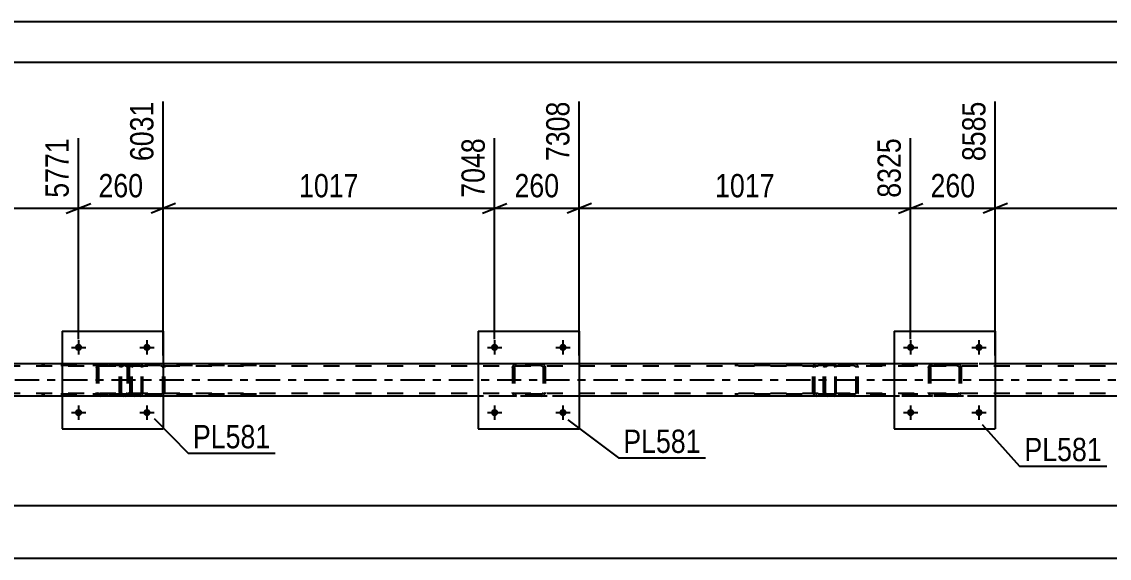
# Model space of a CAD drawing. Header units: millimetres. Extents: x 0 to 841, y 0 to 594.
# Drawn here: x 268.5 to 402, y 528.1 to 594 of the extents above; entities that cross this region are included whole.
import ezdxf

# ---------------------------------------------------------------- set-up
doc = ezdxf.new("R2010")
doc.units = ezdxf.units.MM
doc.linetypes.add('DXK_LINE_DOT2', pattern=[3.9198, 1.9599, -1.9599])
doc.linetypes.add('DXK_LINE_DOT3', pattern=[5.9187, 2.979, -0.9799, 0.9799, -0.9799])
doc.styles.add('Arial Narrow', font='ARIALN.TTF', dxfattribs={"height": 0.2})

# ---------------------------------------------------------------- blocks, each defined once
blk = doc.blocks.new('Unknown-814735472-1133')
at = {"color": 5, "linetype": 'Continuous'}
for p, q in [((841, 594), (0, 594)), ((836, 589), (5, 589))]:
    blk.add_line(p, q, dxfattribs=at)
blk = doc.blocks.new('Part-814735472-5204 - 5134')
at = {"color": 2, "linetype": 'Continuous'}
for p, q in [((375.6, 556.01), (375.6, 544.01)), ((375.6, 556.01), (388, 556.01)), ((388, 556.01), (388, 544.01)), ((375.6, 544.01), (388, 544.01))]:
    blk.add_line(p, q, dxfattribs=at)
blk = doc.blocks.new('Part-814735472-5205 - 5134')
at = {"color": 7, "linetype": 'DXK_LINE_DOT2'}
for p, q in [((379.8, 551.53), (379.83, 551.71)), ((379.83, 551.71), (379.8, 551.53)), ((379.8, 551.53), (379.8, 548.49)), ((380.04, 551.53), (380.05, 551.62)), ((380.04, 551.53), (380.04, 548.49)), ((380.05, 551.62), (380.11, 551.7)), ((380.09, 551.97), (380.28, 552.01)), ((380.28, 552.01), (380.09, 551.97)), ((380.11, 551.7), (380.18, 551.75)), ((380.18, 551.75), (380.28, 551.77)), ((383.32, 552.01), (380.28, 552.01)), ((383.32, 551.77), (380.28, 551.77)), ((383.32, 552.01), (383.5, 551.97)), ((383.5, 551.97), (383.32, 552.01)), ((383.32, 551.77), (383.41, 551.75)), ((383.41, 551.75), (383.49, 551.7)), ((383.49, 551.7), (383.54, 551.62)), ((383.54, 551.62), (383.56, 551.53)), ((383.56, 551.53), (383.56, 548.49)), ((383.76, 551.71), (383.8, 551.53)), ((383.8, 551.53), (383.76, 551.71)), ((383.8, 551.53), (383.8, 548.49)), ((379.83, 548.31), (379.8, 548.49)), ((379.8, 548.49), (379.83, 548.31)), ((380.05, 548.4), (380.04, 548.49)), ((380.11, 548.32), (380.05, 548.4)), ((380.28, 548.01), (380.09, 548.05)), ((380.09, 548.05), (380.28, 548.01)), ((380.18, 548.27), (380.11, 548.32)), ((380.28, 548.25), (380.18, 548.27)), ((383.32, 548.25), (380.28, 548.25)), ((383.32, 548.01), (380.28, 548.01)), ((383.41, 548.27), (383.32, 548.25)), ((383.5, 548.05), (383.32, 548.01)), ((383.32, 548.01), (383.5, 548.05)), ((383.49, 548.32), (383.41, 548.27)), ((383.54, 548.4), (383.49, 548.32)), ((383.56, 548.49), (383.54, 548.4)), ((383.8, 548.49), (383.76, 548.31)), ((383.76, 548.31), (383.8, 548.49))]:
    blk.add_line(p, q, dxfattribs=at)
at = {"color": 7, "linetype": 'DXK_LINE_DOT3'}
blk.add_line((381.8, 550.01), (381.8, 550.01), dxfattribs=at)
at = {"color": 7, "linetype": 'DXK_LINE_DOT2'}
for centre, start, end in [((380.28, 551.53), 112.5, 157.5), ((380.28, 551.53), 112.5, 157.5), ((383.32, 551.53), 22.5, 67.5), ((383.32, 551.53), 22.5, 67.5), ((380.28, 548.49), 202.5, 247.5), ((380.28, 548.49), 202.5, 247.5), ((383.32, 548.49), 292.5, 337.5), ((383.32, 548.49), 292.5, 337.5)]:
    blk.add_arc(centre, 0.48, start, end, dxfattribs=at)
blk = doc.blocks.new('Bolt-814735472-5144 - 5134')
at = {"linetype": 'Continuous'}
for points in [[(275.88, 554.01, -1), (275, 554.01, -1)], [(284.28, 554.01, -1), (283.4, 554.01, -1)]]:
    blk.add_hatch(color=1, dxfattribs=at).paths.add_polyline_path(points)
at = {"color": 1, "linetype": 'Continuous'}
for p, q in [((275.44, 554.89), (275.44, 553.13)), ((283.84, 554.89), (283.84, 553.13)), ((274.56, 554.01), (276.32, 554.01)), ((282.96, 554.01), (284.72, 554.01))]:
    blk.add_line(p, q, dxfattribs=at)
blk = doc.blocks.new('Bolt-814735472-5145 - 5134')
at = {"linetype": 'Continuous'}
for points in [[(275.88, 546.01, -1), (275, 546.01, -1)], [(284.28, 546.01, -1), (283.4, 546.01, -1)]]:
    blk.add_hatch(color=1, dxfattribs=at).paths.add_polyline_path(points)
at = {"color": 1, "linetype": 'Continuous'}
for p, q in [((275.44, 546.89), (275.44, 545.13)), ((283.84, 546.89), (283.84, 545.13)), ((274.56, 546.01), (276.32, 546.01)), ((282.96, 546.01), (284.72, 546.01))]:
    blk.add_line(p, q, dxfattribs=at)
blk = doc.blocks.new('Bolt-814735472-5146 - 5134')
at = {"linetype": 'Continuous'}
for points in [[(326.96, 554.01, -1), (326.08, 554.01, -1)], [(335.36, 554.01, -1), (334.48, 554.01, -1)]]:
    blk.add_hatch(color=1, dxfattribs=at).paths.add_polyline_path(points)
at = {"color": 1, "linetype": 'Continuous'}
for p, q in [((326.52, 554.89), (326.52, 553.13)), ((334.92, 554.89), (334.92, 553.13)), ((325.64, 554.01), (327.4, 554.01)), ((334.04, 554.01), (335.8, 554.01))]:
    blk.add_line(p, q, dxfattribs=at)
blk = doc.blocks.new('Bolt-814735472-5147 - 5134')
at = {"linetype": 'Continuous'}
for points in [[(326.96, 546.01, -1), (326.08, 546.01, -1)], [(335.36, 546.01, -1), (334.48, 546.01, -1)]]:
    blk.add_hatch(color=1, dxfattribs=at).paths.add_polyline_path(points)
at = {"color": 1, "linetype": 'Continuous'}
for p, q in [((326.52, 546.89), (326.52, 545.13)), ((334.92, 546.89), (334.92, 545.13)), ((325.64, 546.01), (327.4, 546.01)), ((334.04, 546.01), (335.8, 546.01))]:
    blk.add_line(p, q, dxfattribs=at)
blk = doc.blocks.new('Bolt-814735472-5148 - 5134')
at = {"linetype": 'Continuous'}
for points in [[(378.04, 554.01, -1), (377.16, 554.01, -1)], [(386.44, 554.01, -1), (385.56, 554.01, -1)]]:
    blk.add_hatch(color=1, dxfattribs=at).paths.add_polyline_path(points)
at = {"color": 1, "linetype": 'Continuous'}
for p, q in [((377.6, 554.89), (377.6, 553.13)), ((386, 554.89), (386, 553.13)), ((376.72, 554.01), (378.48, 554.01)), ((385.12, 554.01), (386.88, 554.01))]:
    blk.add_line(p, q, dxfattribs=at)
blk = doc.blocks.new('Bolt-814735472-5149 - 5134')
at = {"linetype": 'Continuous'}
for points in [[(378.04, 546.01, -1), (377.16, 546.01, -1)], [(386.44, 546.01, -1), (385.56, 546.01, -1)]]:
    blk.add_hatch(color=1, dxfattribs=at).paths.add_polyline_path(points)
at = {"color": 1, "linetype": 'Continuous'}
for p, q in [((377.6, 546.89), (377.6, 545.13)), ((386, 546.89), (386, 545.13)), ((376.72, 546.01), (378.48, 546.01)), ((385.12, 546.01), (386.88, 546.01))]:
    blk.add_line(p, q, dxfattribs=at)
blk = doc.blocks.new('Part-814735472-5192 - 5134')
at = {"color": 2, "linetype": 'Continuous'}
for p, q in [((273.44, 556.01), (273.44, 544.01)), ((273.44, 556.01), (285.84, 556.01)), ((285.84, 556.01), (285.84, 544.01)), ((273.44, 544.01), (285.84, 544.01))]:
    blk.add_line(p, q, dxfattribs=at)
blk = doc.blocks.new('Part-814735472-5193 - 5134')
at = {"color": 7, "linetype": 'DXK_LINE_DOT2'}
for p, q in [((277.64, 551.53), (277.67, 551.71)), ((277.67, 551.71), (277.64, 551.53)), ((277.64, 551.53), (277.64, 548.49)), ((277.88, 551.53), (277.89, 551.62)), ((277.88, 551.53), (277.88, 548.49)), ((277.89, 551.62), (277.95, 551.7)), ((277.93, 551.97), (278.12, 552.01)), ((278.12, 552.01), (277.93, 551.97)), ((277.95, 551.7), (278.02, 551.75)), ((278.02, 551.75), (278.12, 551.77)), ((281.16, 552.01), (278.12, 552.01)), ((281.16, 551.77), (278.12, 551.77)), ((281.16, 552.01), (281.34, 551.97)), ((281.34, 551.97), (281.16, 552.01)), ((281.16, 551.77), (281.25, 551.75)), ((281.25, 551.75), (281.33, 551.7)), ((281.33, 551.7), (281.38, 551.62)), ((281.38, 551.62), (281.4, 551.53)), ((281.4, 551.53), (281.4, 548.49)), ((281.6, 551.71), (281.64, 551.53)), ((281.64, 551.53), (281.6, 551.71)), ((281.64, 551.53), (281.64, 548.49)), ((277.67, 548.31), (277.64, 548.49)), ((277.64, 548.49), (277.67, 548.31)), ((277.89, 548.4), (277.88, 548.49)), ((277.95, 548.32), (277.89, 548.4)), ((278.12, 548.01), (277.93, 548.05)), ((277.93, 548.05), (278.12, 548.01)), ((278.02, 548.27), (277.95, 548.32)), ((278.12, 548.25), (278.02, 548.27)), ((281.16, 548.25), (278.12, 548.25)), ((281.16, 548.01), (278.12, 548.01)), ((281.25, 548.27), (281.16, 548.25)), ((281.34, 548.05), (281.16, 548.01)), ((281.16, 548.01), (281.34, 548.05)), ((281.33, 548.32), (281.25, 548.27)), ((281.38, 548.4), (281.33, 548.32)), ((281.4, 548.49), (281.38, 548.4)), ((281.64, 548.49), (281.6, 548.31)), ((281.6, 548.31), (281.64, 548.49))]:
    blk.add_line(p, q, dxfattribs=at)
at = {"color": 7, "linetype": 'DXK_LINE_DOT3'}
blk.add_line((279.64, 550.01), (279.64, 550.01), dxfattribs=at)
at = {"color": 7, "linetype": 'DXK_LINE_DOT2'}
for centre, start, end in [((278.12, 551.53), 112.5, 157.5), ((278.12, 551.53), 112.5, 157.5), ((281.16, 551.53), 22.5, 67.5), ((281.16, 551.53), 22.5, 67.5), ((278.12, 548.49), 202.5, 247.5), ((278.12, 548.49), 202.5, 247.5), ((281.16, 548.49), 292.5, 337.5), ((281.16, 548.49), 292.5, 337.5)]:
    blk.add_arc(centre, 0.48, start, end, dxfattribs=at)
blk = doc.blocks.new('Part-814735472-5198 - 5134')
at = {"color": 2, "linetype": 'Continuous'}
for p, q in [((324.52, 556.01), (324.52, 544.01)), ((324.52, 556.01), (336.92, 556.01)), ((336.92, 556.01), (336.92, 544.01)), ((324.52, 544.01), (336.92, 544.01))]:
    blk.add_line(p, q, dxfattribs=at)
blk = doc.blocks.new('Part-814735472-5199 - 5134')
at = {"color": 7, "linetype": 'DXK_LINE_DOT2'}
for p, q in [((328.72, 551.53), (328.75, 551.71)), ((328.75, 551.71), (328.72, 551.53)), ((328.72, 551.53), (328.72, 548.49)), ((328.96, 551.53), (328.97, 551.62)), ((328.96, 551.53), (328.96, 548.49)), ((328.97, 551.62), (329.03, 551.7)), ((329.01, 551.97), (329.2, 552.01)), ((329.2, 552.01), (329.01, 551.97)), ((329.03, 551.7), (329.1, 551.75)), ((329.1, 551.75), (329.2, 551.77)), ((332.24, 552.01), (329.2, 552.01)), ((332.24, 551.77), (329.2, 551.77)), ((332.24, 552.01), (332.42, 551.97)), ((332.42, 551.97), (332.24, 552.01)), ((332.24, 551.77), (332.33, 551.75)), ((332.33, 551.75), (332.41, 551.7)), ((332.41, 551.7), (332.46, 551.62)), ((332.46, 551.62), (332.48, 551.53)), ((332.48, 551.53), (332.48, 548.49)), ((332.68, 551.71), (332.72, 551.53)), ((332.72, 551.53), (332.68, 551.71)), ((332.72, 551.53), (332.72, 548.49)), ((328.75, 548.31), (328.72, 548.49)), ((328.72, 548.49), (328.75, 548.31)), ((328.97, 548.4), (328.96, 548.49)), ((329.03, 548.32), (328.97, 548.4)), ((329.2, 548.01), (329.01, 548.05)), ((329.01, 548.05), (329.2, 548.01)), ((329.1, 548.27), (329.03, 548.32)), ((329.2, 548.25), (329.1, 548.27)), ((332.24, 548.25), (329.2, 548.25)), ((332.24, 548.01), (329.2, 548.01)), ((332.33, 548.27), (332.24, 548.25)), ((332.42, 548.05), (332.24, 548.01)), ((332.24, 548.01), (332.42, 548.05)), ((332.41, 548.32), (332.33, 548.27)), ((332.46, 548.4), (332.41, 548.32)), ((332.48, 548.49), (332.46, 548.4)), ((332.72, 548.49), (332.68, 548.31)), ((332.68, 548.31), (332.72, 548.49))]:
    blk.add_line(p, q, dxfattribs=at)
at = {"color": 7, "linetype": 'DXK_LINE_DOT3'}
blk.add_line((330.72, 550.01), (330.72, 550.01), dxfattribs=at)
at = {"color": 7, "linetype": 'DXK_LINE_DOT2'}
for centre, start, end in [((329.2, 551.53), 112.5, 157.5), ((329.2, 551.53), 112.5, 157.5), ((332.24, 551.53), 22.5, 67.5), ((332.24, 551.53), 22.5, 67.5), ((329.2, 548.49), 202.5, 247.5), ((329.2, 548.49), 202.5, 247.5), ((332.24, 548.49), 292.5, 337.5), ((332.24, 548.49), 292.5, 337.5)]:
    blk.add_arc(centre, 0.48, start, end, dxfattribs=at)
blk = doc.blocks.new('Part-814735472-5249 - 5134')
at = {"color": 7, "linetype": 'DXK_LINE_DOT2'}
for p, q in [((366.93, 551.62), (366.92, 551.53)), ((366.92, 548.49), (366.92, 551.53)), ((366.96, 551.71), (366.93, 551.62)), ((367.17, 551.53), (367.19, 551.62)), ((367.17, 548.49), (367.17, 551.53)), ((367.19, 551.62), (367.25, 551.7)), ((367.43, 552.01), (367.23, 551.97)), ((367.25, 551.7), (367.33, 551.75)), ((367.33, 551.75), (367.43, 551.77)), ((382.42, 552.01), (367.43, 552.01)), ((382.42, 551.77), (367.43, 551.77)), ((370.86, 551.97), (370.66, 552.01)), ((370.66, 551.77), (370.76, 551.75)), ((370.76, 551.75), (370.84, 551.7)), ((370.84, 551.7), (370.9, 551.62)), ((370.9, 551.62), (370.92, 551.53)), ((370.92, 548.49), (370.92, 551.53)), ((371.16, 551.62), (371.13, 551.71)), ((371.17, 551.53), (371.16, 551.62)), ((371.17, 548.49), (371.17, 551.53)), ((366.92, 548.49), (366.93, 548.41)), ((366.93, 548.41), (366.96, 548.31)), ((367.19, 548.4), (367.17, 548.49)), ((367.25, 548.32), (367.19, 548.4)), ((367.23, 548.05), (367.43, 548.01)), ((367.33, 548.27), (367.25, 548.32)), ((367.43, 548.25), (367.33, 548.27)), ((382.42, 548.25), (367.43, 548.25)), ((382.42, 548.01), (367.43, 548.01)), ((370.76, 548.27), (370.66, 548.25)), ((370.66, 548.01), (370.86, 548.05)), ((370.84, 548.32), (370.76, 548.27)), ((370.9, 548.4), (370.84, 548.32)), ((370.92, 548.49), (370.9, 548.4)), ((371.13, 548.31), (371.16, 548.41)), ((371.16, 548.41), (371.17, 548.49))]:
    blk.add_line(p, q, dxfattribs=at)
for centre, start, end in [((367.41, 551.51), 110.7583, 155.68), ((370.68, 551.51), 24.32, 69.2417), ((367.41, 548.51), 204.32, 249.2417)]:
    blk.add_arc(centre, 0.496, start, end, dxfattribs=at)
blk = doc.blocks.new('Part-814735472-5250 - 5134')
at = {"color": 7, "linetype": 'DXK_LINE_DOT2'}
for p, q in [((368.19, 552.01), (356.04, 552.01)), ((368.19, 551.77), (356.04, 551.77)), ((365.62, 551.62), (365.6, 551.53)), ((365.6, 548.49), (365.6, 551.53)), ((365.64, 551.71), (365.62, 551.62)), ((365.85, 551.53), (365.87, 551.62)), ((365.85, 548.49), (365.85, 551.53)), ((365.87, 551.62), (365.92, 551.7)), ((366.1, 552.01), (365.91, 551.97)), ((365.92, 551.7), (366.01, 551.75)), ((366.01, 551.75), (366.1, 551.77)), ((366.92, 551.77), (366.92, 552.01)), ((368.3, 551.97), (368.19, 552.01)), ((368.19, 551.77), (368.24, 551.75)), ((368.24, 551.75), (368.29, 551.7)), ((368.29, 551.7), (368.32, 551.62)), ((368.38, 551.87), (368.3, 551.97)), ((368.32, 551.62), (368.33, 551.53)), ((368.33, 548.49), (368.33, 551.53)), ((368.44, 551.71), (368.38, 551.87)), ((368.46, 551.53), (368.44, 551.71)), ((368.46, 548.49), (368.46, 551.53)), ((368.19, 548.25), (356.04, 548.25)), ((368.19, 548.01), (356.04, 548.01)), ((365.6, 548.49), (365.62, 548.41)), ((365.62, 548.41), (365.64, 548.31)), ((365.87, 548.4), (365.85, 548.49)), ((365.92, 548.32), (365.87, 548.4)), ((365.91, 548.05), (366.1, 548.01)), ((366.01, 548.27), (365.92, 548.32)), ((366.1, 548.25), (366.01, 548.27)), ((366.92, 548.01), (366.92, 548.25)), ((368.24, 548.27), (368.19, 548.25)), ((368.19, 548.01), (368.3, 548.05)), ((368.29, 548.32), (368.24, 548.27)), ((368.32, 548.4), (368.29, 548.32)), ((368.3, 548.05), (368.38, 548.15)), ((368.33, 548.49), (368.32, 548.4)), ((368.38, 548.15), (368.44, 548.31)), ((368.44, 548.31), (368.46, 548.49))]:
    blk.add_line(p, q, dxfattribs=at)
for centre, start, end in [((366.09, 551.52), 111.1939, 156.1504), ((366.09, 548.51), 203.8496, 248.8061)]:
    blk.add_arc(centre, 0.492, start, end, dxfattribs=at)
blk = doc.blocks.new('Part-814735472-5270 - 5134')
at = {"color": 7, "linetype": 'DXK_LINE_DOT2'}
for p, q in [((283.06, 552.01), (270.9, 552.01)), ((283.06, 551.77), (270.9, 551.77)), ((280.5, 551.71), (280.46, 551.53)), ((280.46, 548.49), (280.46, 551.53)), ((280.72, 551.53), (280.73, 551.62)), ((280.72, 548.49), (280.72, 551.53)), ((280.73, 551.62), (280.79, 551.7)), ((280.97, 552.01), (280.77, 551.97)), ((280.79, 551.7), (280.87, 551.75)), ((280.87, 551.75), (280.97, 551.77)), ((281.78, 551.77), (281.78, 552.01)), ((283.16, 551.97), (283.06, 552.01)), ((283.06, 551.77), (283.11, 551.75)), ((283.11, 551.75), (283.15, 551.7)), ((283.15, 551.7), (283.18, 551.62)), ((283.25, 551.87), (283.16, 551.97)), ((283.18, 551.62), (283.19, 551.53)), ((283.19, 548.49), (283.19, 551.53)), ((283.31, 551.71), (283.25, 551.87)), ((283.33, 551.53), (283.31, 551.71)), ((283.33, 548.49), (283.33, 551.53)), ((283.06, 548.25), (270.9, 548.25)), ((283.06, 548.01), (270.9, 548.01)), ((280.46, 548.49), (280.5, 548.31)), ((280.73, 548.4), (280.72, 548.49)), ((280.79, 548.32), (280.73, 548.4)), ((280.77, 548.05), (280.97, 548.01)), ((280.87, 548.27), (280.79, 548.32)), ((280.97, 548.25), (280.87, 548.27)), ((281.78, 548.01), (281.78, 548.25)), ((283.11, 548.27), (283.06, 548.25)), ((283.06, 548.01), (283.16, 548.05)), ((283.15, 548.32), (283.11, 548.27)), ((283.18, 548.4), (283.15, 548.32)), ((283.16, 548.05), (283.25, 548.15)), ((283.19, 548.49), (283.18, 548.4)), ((283.25, 548.15), (283.31, 548.31)), ((283.31, 548.31), (283.33, 548.49))]:
    blk.add_line(p, q, dxfattribs=at)
for centre, start, end in [((280.95, 551.52), 111.1939, 156.1504), ((280.95, 548.51), 203.8496, 248.8061)]:
    blk.add_arc(centre, 0.492, start, end, dxfattribs=at)
blk = doc.blocks.new('Part-814735472-5271 - 5134')
at = {"color": 7, "linetype": 'DXK_LINE_DOT2'}
for p, q in [((281.82, 551.71), (281.78, 551.53)), ((281.78, 548.49), (281.78, 551.53)), ((282.04, 551.53), (282.06, 551.62)), ((282.04, 548.49), (282.04, 551.53)), ((282.06, 551.62), (282.11, 551.7)), ((282.29, 552.01), (282.1, 551.97)), ((282.11, 551.7), (282.2, 551.75)), ((282.2, 551.75), (282.29, 551.77)), ((297.28, 552.01), (282.29, 552.01)), ((297.28, 551.77), (282.29, 551.77)), ((285.72, 551.97), (285.53, 552.01)), ((285.53, 551.77), (285.63, 551.75)), ((285.63, 551.75), (285.71, 551.7)), ((285.71, 551.7), (285.76, 551.62)), ((285.76, 551.62), (285.78, 551.53)), ((285.78, 548.49), (285.78, 551.53)), ((286.02, 551.62), (286, 551.71)), ((286.04, 551.53), (286.02, 551.62)), ((286.04, 548.49), (286.04, 551.53)), ((281.78, 548.49), (281.82, 548.31)), ((282.06, 548.4), (282.04, 548.49)), ((282.11, 548.32), (282.06, 548.4)), ((282.1, 548.05), (282.29, 548.01)), ((282.2, 548.27), (282.11, 548.32)), ((282.29, 548.25), (282.2, 548.27)), ((297.28, 548.25), (282.29, 548.25)), ((297.28, 548.01), (282.29, 548.01)), ((285.63, 548.27), (285.53, 548.25)), ((285.53, 548.01), (285.72, 548.05)), ((285.71, 548.32), (285.63, 548.27)), ((285.76, 548.4), (285.71, 548.32)), ((285.78, 548.49), (285.76, 548.4)), ((286, 548.31), (286.02, 548.41)), ((286.02, 548.41), (286.04, 548.49))]:
    blk.add_line(p, q, dxfattribs=at)
for centre, start, end in [((282.27, 551.51), 110.7583, 155.68), ((285.55, 551.51), 24.32, 69.2417), ((282.27, 548.51), 204.32, 249.2417)]:
    blk.add_arc(centre, 0.496, start, end, dxfattribs=at)
blk = doc.blocks.new('Part-814735472-5334 - 5134')
at = {"color": 7, "linetype": 'DXK_LINE_DOT2'}
for p, q in [((766.09, 551.69), (101.91, 551.69)), ((766.09, 552.01), (120.19, 552.01)), ((285.84, 552.01), (273.44, 552.01)), ((336.92, 552.01), (324.52, 552.01)), ((388, 552.01), (375.6, 552.01)), ((766.09, 548.33), (101.91, 548.33)), ((762.86, 548.01), (101.91, 548.01)), ((285.84, 548.01), (273.44, 548.01)), ((336.92, 548.01), (324.52, 548.01)), ((388, 548.01), (375.6, 548.01))]:
    blk.add_line(p, q, dxfattribs=at)
at = {"color": 2, "linetype": 'Continuous'}
for p, q in [((273.44, 552.01), (234.75, 552.01)), ((324.52, 552.01), (285.84, 552.01)), ((375.6, 552.01), (336.92, 552.01)), ((426.68, 552.01), (388, 552.01)), ((273.44, 548.01), (234.75, 548.01)), ((324.52, 548.01), (285.84, 548.01)), ((375.6, 548.01), (336.92, 548.01)), ((426.68, 548.01), (388, 548.01))]:
    blk.add_line(p, q, dxfattribs=at)
at = {"color": 7, "linetype": 'DXK_LINE_DOT3'}
blk.add_line((101.91, 550.01), (766.09, 550.01), dxfattribs=at)
blk = doc.blocks.new('StraightDimension-814735472-9679 - 5134')
at = {"color": 7, "linetype": 'Continuous'}
for p, q in [((388, 553.01), (388, 584.21)), ((428.68, 555.01), (428.68, 579.71)), ((389.5, 571.69), (386.5, 570.49)), ((427.18, 570.49), (430.18, 571.69)), ((388, 571.09), (428.68, 571.09))]:
    blk.add_line(p, q, dxfattribs=at)
at = {"color": 0}
blk.add_wipeout([(412.59, 571.84), (412.59, 576.04), (404.08, 576.04), (404.08, 571.84)], dxfattribs=at)
at = {"color": 3, "style": 'Arial Narrow'}
blk.add_text('1017', height=2.863, dxfattribs=at).set_placement((404.68, 572.44))
at = {"color": 0, "linetype": 'Continuous'}
blk.add_wipeout([(428.08, 580.31), (423.88, 580.31), (423.88, 571.79), (428.08, 571.79)], dxfattribs=at)
at = {"color": 3, "linetype": 'Continuous', "style": 'Arial Narrow'}
blk.add_text('9602', height=2.863, rotation=90.0002, dxfattribs=at).set_placement((427.48, 572.39))
blk = doc.blocks.new('StraightDimension-814735472-9685 - 5134')
at = {"color": 7, "linetype": 'Continuous'}
for p, q in [((234.75, 553.01), (234.75, 584.21)), ((275.44, 555.01), (275.44, 579.71)), ((236.25, 571.69), (233.25, 570.49)), ((273.94, 570.49), (276.94, 571.69)), ((234.75, 571.09), (275.44, 571.09))]:
    blk.add_line(p, q, dxfattribs=at)
at = {"color": 0}
blk.add_wipeout([(259.35, 571.84), (259.35, 576.04), (250.84, 576.04), (250.84, 571.84)], dxfattribs=at)
at = {"color": 3, "style": 'Arial Narrow'}
blk.add_text('1017', height=2.863, dxfattribs=at).set_placement((251.44, 572.44))
at = {"color": 0, "linetype": 'Continuous'}
blk.add_wipeout([(274.84, 580.31), (270.64, 580.31), (270.64, 571.79), (274.84, 571.79)], dxfattribs=at)
at = {"color": 3, "linetype": 'Continuous', "style": 'Arial Narrow'}
blk.add_text('5771', height=2.863, rotation=90.0002, dxfattribs=at).set_placement((274.24, 572.39))
blk = doc.blocks.new('StraightDimension-814735472-9682 - 5134')
at = {"color": 7, "linetype": 'Continuous'}
for p, q in [((336.92, 553.01), (336.92, 584.21)), ((326.52, 555.01), (326.52, 579.71)), ((325.02, 570.49), (328.02, 571.69)), ((338.42, 571.69), (335.42, 570.49)), ((326.52, 571.09), (336.92, 571.09))]:
    blk.add_line(p, q, dxfattribs=at)
at = {"color": 0}
blk.add_wipeout([(335.06, 571.84), (335.06, 576.04), (328.37, 576.04), (328.37, 571.84)], dxfattribs=at)
at = {"color": 3, "style": 'Arial Narrow'}
blk.add_text('260', height=2.863, dxfattribs=at).set_placement((328.97, 572.44))
at = {"color": 0, "linetype": 'Continuous'}
blk.add_wipeout([(336.32, 584.81), (332.12, 584.81), (332.12, 576.29), (336.32, 576.29)], dxfattribs=at)
at = {"color": 3, "linetype": 'Continuous', "style": 'Arial Narrow'}
blk.add_text('7308', height=2.863, rotation=90.0002, dxfattribs=at).set_placement((335.72, 576.89))
blk = doc.blocks.new('StraightDimension-814735472-12151 - 5134')
at = {"color": 7, "linetype": 'Continuous'}
blk.add_line((59.35, 528.12), (766.73, 528.12), dxfattribs=at)
blk = doc.blocks.new('StraightDimension-814735472-9684 - 5134')
at = {"color": 7, "linetype": 'Continuous'}
for p, q in [((285.84, 553.01), (285.84, 584.21)), ((275.44, 555.01), (275.44, 579.71)), ((273.94, 570.49), (276.94, 571.69)), ((287.34, 571.69), (284.34, 570.49)), ((275.44, 571.09), (285.84, 571.09))]:
    blk.add_line(p, q, dxfattribs=at)
at = {"color": 0}
blk.add_wipeout([(283.98, 571.84), (283.98, 576.04), (277.29, 576.04), (277.29, 571.84)], dxfattribs=at)
at = {"color": 3, "style": 'Arial Narrow'}
blk.add_text('260', height=2.863, dxfattribs=at).set_placement((277.89, 572.44))
at = {"color": 0, "linetype": 'Continuous'}
blk.add_wipeout([(285.24, 584.81), (281.04, 584.81), (281.04, 576.29), (285.24, 576.29)], dxfattribs=at)
at = {"color": 3, "linetype": 'Continuous', "style": 'Arial Narrow'}
blk.add_text('6031', height=2.863, rotation=90.0002, dxfattribs=at).set_placement((284.64, 576.89))
blk = doc.blocks.new('StraightDimension-814735472-5386 - 5134')
at = {"color": 7, "linetype": 'Continuous'}
blk.add_line((59.99, 534.58), (766.09, 534.58), dxfattribs=at)
blk = doc.blocks.new('StraightDimension-814735472-9680 - 5134')
at = {"color": 7, "linetype": 'Continuous'}
for p, q in [((388, 553.01), (388, 584.21)), ((377.6, 555.01), (377.6, 579.71)), ((376.1, 570.49), (379.1, 571.69)), ((389.5, 571.69), (386.5, 570.49)), ((377.6, 571.09), (388, 571.09))]:
    blk.add_line(p, q, dxfattribs=at)
at = {"color": 0}
blk.add_wipeout([(386.14, 571.84), (386.14, 576.04), (379.45, 576.04), (379.45, 571.84)], dxfattribs=at)
at = {"color": 3, "style": 'Arial Narrow'}
blk.add_text('260', height=2.863, dxfattribs=at).set_placement((380.05, 572.44))
at = {"color": 0, "linetype": 'Continuous'}
blk.add_wipeout([(387.4, 584.81), (383.2, 584.81), (383.2, 576.29), (387.4, 576.29)], dxfattribs=at)
at = {"color": 3, "linetype": 'Continuous', "style": 'Arial Narrow'}
blk.add_text('8585', height=2.863, rotation=90.0002, dxfattribs=at).set_placement((386.8, 576.89))
blk = doc.blocks.new('StraightDimension-814735472-9681 - 5134')
at = {"color": 7, "linetype": 'Continuous'}
for p, q in [((336.92, 553.01), (336.92, 584.21)), ((377.6, 555.01), (377.6, 579.71)), ((338.42, 571.69), (335.42, 570.49)), ((376.1, 570.49), (379.1, 571.69)), ((336.92, 571.09), (377.6, 571.09))]:
    blk.add_line(p, q, dxfattribs=at)
at = {"color": 0}
blk.add_wipeout([(361.51, 571.84), (361.51, 576.04), (353, 576.04), (353, 571.84)], dxfattribs=at)
at = {"color": 3, "style": 'Arial Narrow'}
blk.add_text('1017', height=2.863, dxfattribs=at).set_placement((353.6, 572.44))
at = {"color": 0, "linetype": 'Continuous'}
blk.add_wipeout([(377, 580.31), (372.8, 580.31), (372.8, 571.79), (377, 571.79)], dxfattribs=at)
at = {"color": 3, "linetype": 'Continuous', "style": 'Arial Narrow'}
blk.add_text('8325', height=2.863, rotation=90.0002, dxfattribs=at).set_placement((376.4, 572.39))
blk = doc.blocks.new('StraightDimension-814735472-9683 - 5134')
at = {"color": 7, "linetype": 'Continuous'}
for p, q in [((285.84, 553.01), (285.84, 584.21)), ((326.52, 555.01), (326.52, 579.71)), ((287.34, 571.69), (284.34, 570.49)), ((325.02, 570.49), (328.02, 571.69)), ((285.84, 571.09), (326.52, 571.09))]:
    blk.add_line(p, q, dxfattribs=at)
at = {"color": 0}
blk.add_wipeout([(310.43, 571.84), (310.43, 576.04), (301.92, 576.04), (301.92, 571.84)], dxfattribs=at)
at = {"color": 3, "style": 'Arial Narrow'}
blk.add_text('1017', height=2.863, dxfattribs=at).set_placement((302.52, 572.44))
at = {"color": 0, "linetype": 'Continuous'}
blk.add_wipeout([(325.92, 580.31), (321.72, 580.31), (321.72, 571.79), (325.92, 571.79)], dxfattribs=at)
at = {"color": 3, "linetype": 'Continuous', "style": 'Arial Narrow'}
blk.add_text('7048', height=2.863, rotation=90.0002, dxfattribs=at).set_placement((325.32, 572.39))
blk = doc.blocks.new('Mark-814735472-5200 - 5134')
at = {"color": 0}
blk.add_wipeout([(401.08, 540.04), (401.08, 543.04), (391.58, 543.04), (391.58, 540.04)], dxfattribs=at)
blk.add_wipeout([(401.08, 540.04), (401.08, 543.04), (391.58, 543.04), (391.58, 540.04)], dxfattribs=at)
at = {"color": 30, "linetype": 'Continuous'}
for p, q in [((386.38, 544.56), (390.98, 539.44)), ((390.98, 539.44), (401.68, 539.44))]:
    blk.add_line(p, q, dxfattribs=at)
at = {"color": 3, "style": 'Arial Narrow'}
blk.add_text('PL581', height=2.863, dxfattribs=at).set_placement((391.58, 540.04))
blk = doc.blocks.new('Mark-814735472-5188 - 5134')
at = {"color": 0}
blk.add_wipeout([(298.99, 541.62), (298.99, 544.62), (289.49, 544.62), (289.49, 541.62)], dxfattribs=at)
blk.add_wipeout([(298.99, 541.62), (298.99, 544.62), (289.49, 544.62), (289.49, 541.62)], dxfattribs=at)
at = {"color": 30, "linetype": 'Continuous'}
for p, q in [((284.71, 545.26), (288.89, 541.02)), ((288.89, 541.02), (299.59, 541.02))]:
    blk.add_line(p, q, dxfattribs=at)
at = {"color": 3, "style": 'Arial Narrow'}
blk.add_text('PL581', height=2.863, dxfattribs=at).set_placement((289.49, 541.62))
blk = doc.blocks.new('Mark-814735472-5194 - 5134')
at = {"color": 0}
blk.add_wipeout([(351.83, 541.05), (351.83, 544.05), (342.33, 544.05), (342.33, 541.05)], dxfattribs=at)
blk.add_wipeout([(351.83, 541.05), (351.83, 544.05), (342.33, 544.05), (342.33, 541.05)], dxfattribs=at)
at = {"color": 30, "linetype": 'Continuous'}
for p, q in [((335.52, 545.13), (341.73, 540.45)), ((341.73, 540.45), (352.43, 540.45))]:
    blk.add_line(p, q, dxfattribs=at)
at = {"color": 3, "style": 'Arial Narrow'}
blk.add_text('PL581', height=2.863, dxfattribs=at).set_placement((342.33, 541.05))

msp = doc.modelspace()

# ---------------------------------------------------------------- block references
for name in ['Unknown-814735472-1133', 'Part-814735472-5192 - 5134', 'Part-814735472-5198 - 5134', 'Part-814735472-5204 - 5134', 'Bolt-814735472-5144 - 5134', 'Bolt-814735472-5146 - 5134', 'Bolt-814735472-5148 - 5134', 'Part-814735472-5334 - 5134', 'Part-814735472-5270 - 5134', 'Part-814735472-5193 - 5134', 'Part-814735472-5271 - 5134', 'Part-814735472-5199 - 5134', 'Part-814735472-5250 - 5134', 'Part-814735472-5249 - 5134', 'Part-814735472-5205 - 5134', 'Bolt-814735472-5145 - 5134', 'Bolt-814735472-5147 - 5134', 'Bolt-814735472-5149 - 5134']:
    msp.add_blockref(name, (0, 0))

# ---------------------------------------------------------------- next in the draw order: block references
for name in ['StraightDimension-814735472-9685 - 5134', 'StraightDimension-814735472-9682 - 5134', 'StraightDimension-814735472-9679 - 5134', 'StraightDimension-814735472-12151 - 5134']:
    msp.add_blockref(name, (0, 0))

# ---------------------------------------------------------------- next in the draw order: block references
for name in ['StraightDimension-814735472-9684 - 5134', 'StraightDimension-814735472-9680 - 5134', 'StraightDimension-814735472-5386 - 5134']:
    msp.add_blockref(name, (0, 0))

# ---------------------------------------------------------------- next in the draw order: block references
for name in ['StraightDimension-814735472-9683 - 5134', 'StraightDimension-814735472-9681 - 5134', 'Mark-814735472-5188 - 5134', 'Mark-814735472-5194 - 5134', 'Mark-814735472-5200 - 5134']:
    msp.add_blockref(name, (0, 0))

doc.saveas('drawing.dxf')
